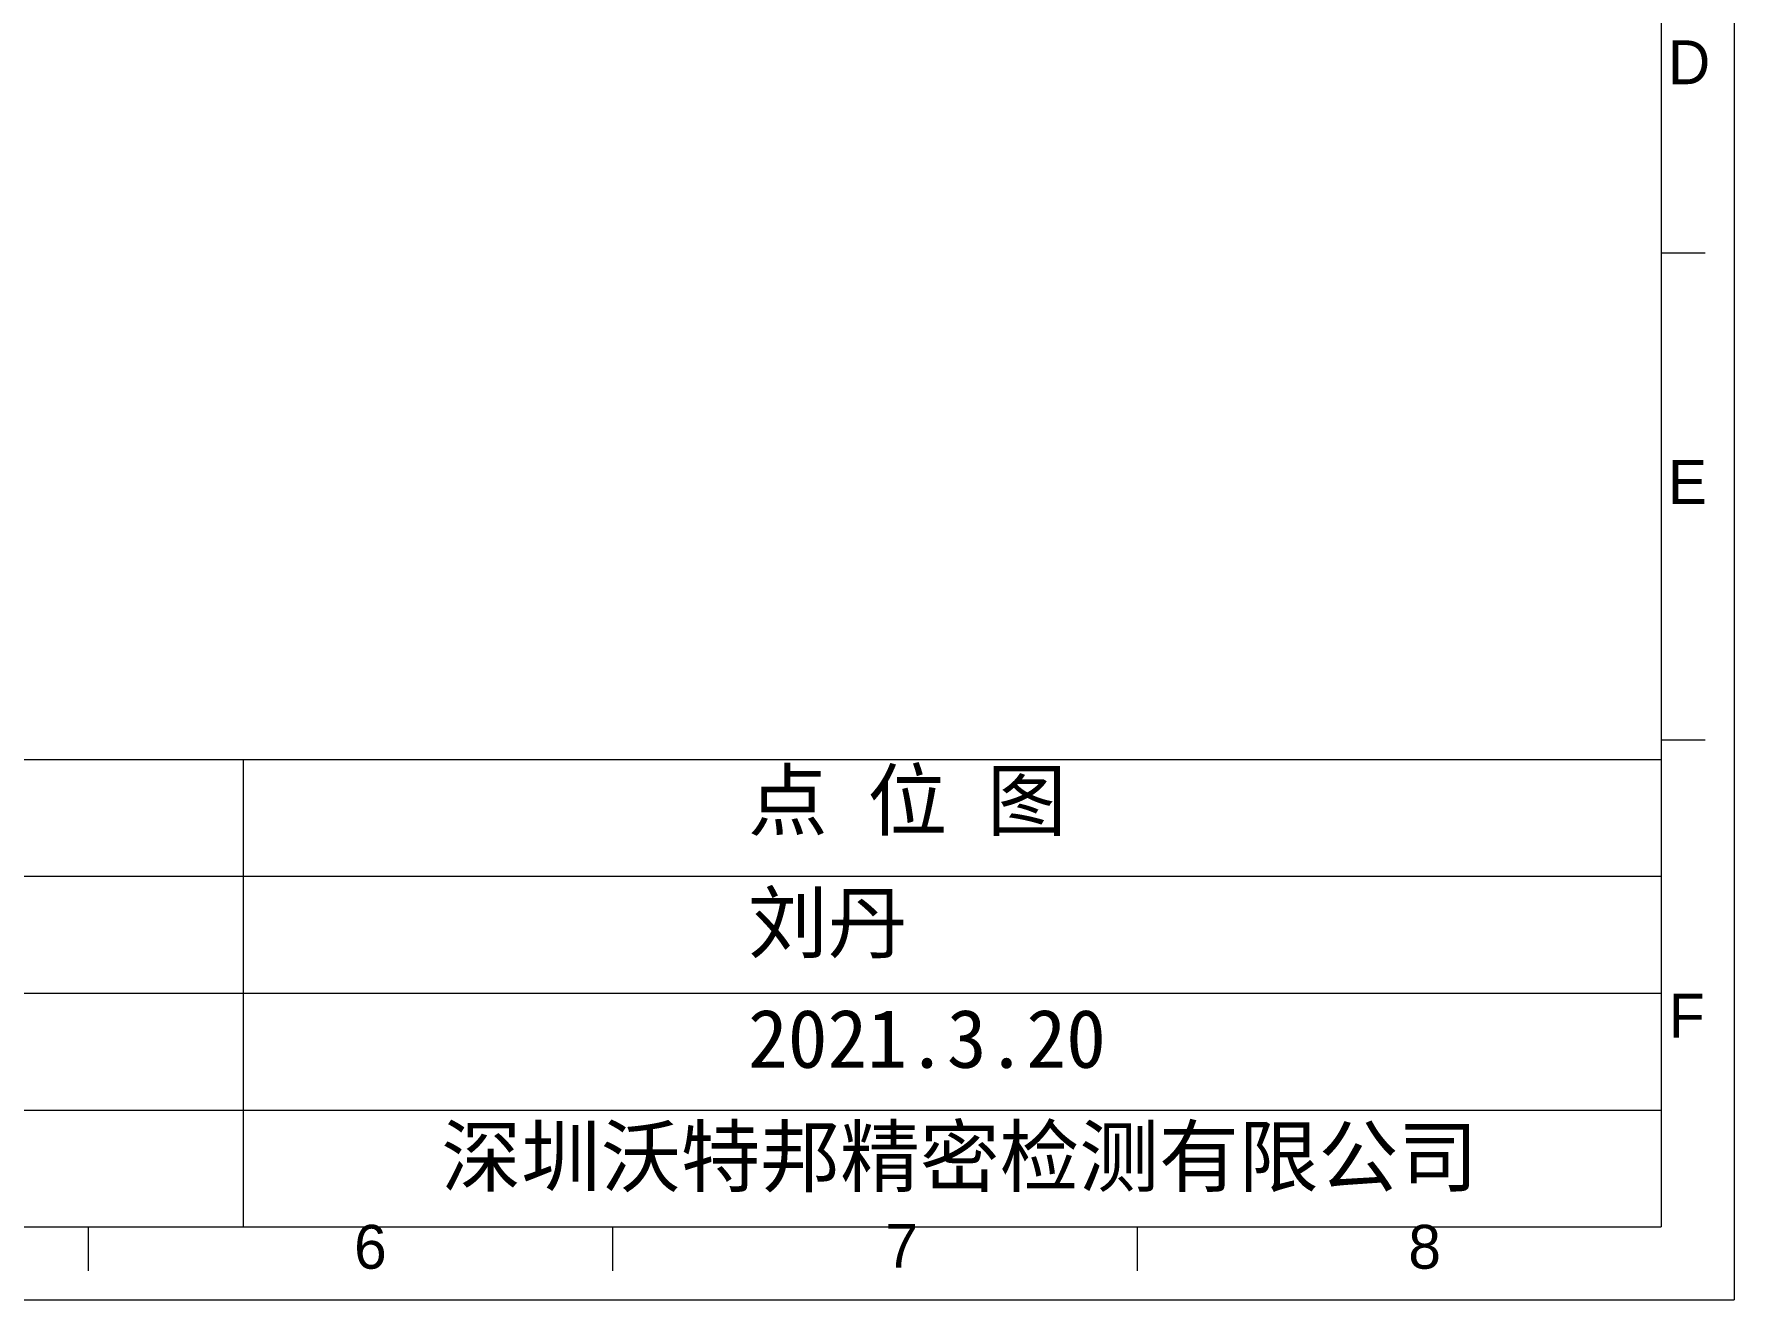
# Model space of a CAD drawing. Header units: millimetres. Extents: x 17 to 508, y 150 to 618.
# Drawn here: x 333 to 507.5, y 150.2 to 280.1 of the extents above; entities that cross this region are included whole.
import ezdxf

# ---------------------------------------------------------------- set-up
doc = ezdxf.new("R2010")
doc.units = ezdxf.units.MM
doc.layers.add('00点位图', color=100, linetype='Continuous')
doc.layers.add('设计图框', color=120, linetype='Continuous')
doc.styles.add('SLDTEXTSTYLE0', font='simhei.ttf', dxfattribs={"bigfont": 'bigfont'})
doc.styles.add('SLDTEXTSTYLE1', font='', dxfattribs={"bigfont": 'bigfont'})
doc.styles.get('SLDTEXTSTYLE1').set_extended_font_data('汉仪长仿宋体')

# ---------------------------------------------------------------- blocks, each defined once
blk = doc.blocks.new('YHD点位图')
at = {"layer": '00点位图', "color": 4, "linetype": 'Continuous', "lineweight": 18}
for p, q in [((1959.8, 1446.33), (1959.8, 1236.33)), ((1954.8, 1441.33), (1954.8, 1241.33)), ((1954.83, 1307.99), (1957.83, 1307.99)), ((1954.83, 1274.66), (1957.83, 1274.66)), ((1667.8, 1273.33), (1954.8, 1273.33)), ((1857.8, 1273.33), (1857.8, 1241.33)), ((1667.8, 1265.33), (1954.8, 1265.33)), ((1667.8, 1257.33), (1954.8, 1257.33)), ((1667.8, 1249.33), (1954.8, 1249.33)), ((1667.8, 1241.33), (1954.8, 1241.33)), ((1847.19, 1241.33), (1847.19, 1238.33)), ((1883.07, 1241.33), (1883.07, 1238.33)), ((1918.95, 1241.33), (1918.95, 1238.33)), ((1662.8, 1236.33), (1959.8, 1236.33))]:
    blk.add_line(p, q, dxfattribs=at)
at = {"layer": '00点位图', "color": 4, "linetype": 'Continuous', "lineweight": 0, "char_height": 3, "attachment_point": 1, "style": 'SLDTEXTSTYLE1'}
for s, insert in [('D', (1955.27, 1322.54)), ('E', (1955.27, 1293.81)), ('F', (1955.33, 1257.29)), ('6', (1865.38, 1241.47)), ('7', (1901.73, 1241.54)), ('8', (1937.51, 1241.47))]:
    blk.add_mtext(s, dxfattribs=dict(at, insert=insert))
at = {"layer": '00点位图', "color": 4, "linetype": 'Continuous', "lineweight": 18, "char_height": 4, "attachment_point": 1, "style": 'SLDTEXTSTYLE0'}
for s, insert, width in [('{\\fSimSun|b0|i0|c134|p2;\\C4;点 位 图 }', (1892.33, 1272.53), 22.5825), ('{\\fSimSun|b0|i0|c134|p2;刘丹}', (1892.33, 1264.16), 22.5825), ('{\\fSimSun|b0|i0|c134|p2;2021.3.20}', (1892.33, 1256.22), 22.5825), ('{\\fSimSun|b0|i0|c134|p2;\\C1;深圳沃特邦精密检测有限公司}', (1871.35, 1248.15), 118.821)]:
    blk.add_mtext(s, dxfattribs=dict(at, insert=insert, width=width))

msp = doc.modelspace()

# ---------------------------------------------------------------- block references
at = {"layer": '设计图框', "xscale": 1.5, "yscale": 1.5, "zscale": 1.5}
msp.add_blockref('YHD点位图', (-2432.17, -1704.34), dxfattribs=at)

doc.saveas('drawing.dxf')
